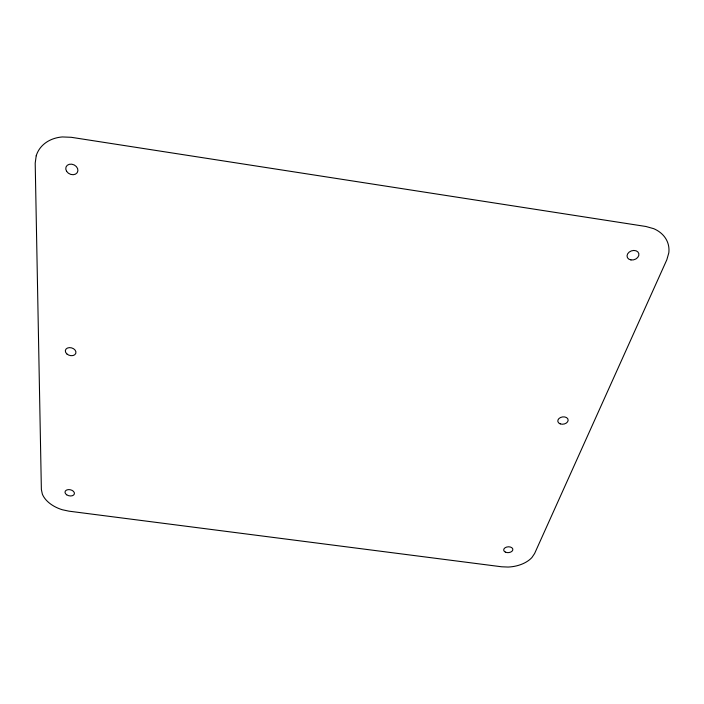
<?xml version="1.0" encoding="UTF-8"?>
<svg xmlns="http://www.w3.org/2000/svg" width="704" height="704" viewBox="0 0 704 704"><rect width="100%" height="100%" fill="white"/><g stroke="black" fill="none" stroke-linecap="round" stroke-linejoin="round"><path stroke-width="1.06" d="M36.212 155.786L35.2 163.152L41.369 489.518L42.346 494.102A28.776 18.594 12.5 0 0 62.366 509.758L68.983 511.174L501.644 566.782L508.086 567.054A27.667 17.582 -4.4 0 0 531.942 557.498L534.6 553.538L666.829 259.767L668.8 252.886A36.59 27.87 -18.1 0 0 653.717 228.677L645.946 226.494L71.236 137.298L62.348 136.946A37.919 30.404 25.4 0 0 36.212 155.786M66.669 494.789A4.778 3.089 12.5 0 0 74.36 493.926A4.778 3.089 12.5 0 0 68.121 489.632A4.778 3.089 12.5 0 0 66.669 494.789M505.358 552.112A4.594 2.922 -4.4 0 0 512.794 549.991A4.594 2.922 -4.4 0 0 506.66 547.052A4.594 2.922 -4.4 0 0 505.358 552.112M630.96 259.934A6.081 4.629 -18.1 0 0 638.836 253.634A6.081 4.629 -18.1 0 0 629.13 252.12A6.081 4.629 -18.1 0 0 630.96 259.934M560.199 423.861A5.21 3.643 -9 0 0 568.146 420.279A5.21 3.643 -9 0 0 560.569 417.481A5.21 3.643 -9 0 0 560.199 423.861M66.854 353.936A5.421 3.898 16.5 0 0 75.768 353.417A5.421 3.898 16.5 0 0 69.309 347.626A5.421 3.898 16.5 0 0 66.854 353.936M66.607 171.327A6.301 5.051 25.4 0 0 77.158 172.753A6.301 5.051 25.4 0 0 71.746 164.182A6.301 5.051 25.4 0 0 66.607 171.327"/></g></svg>
